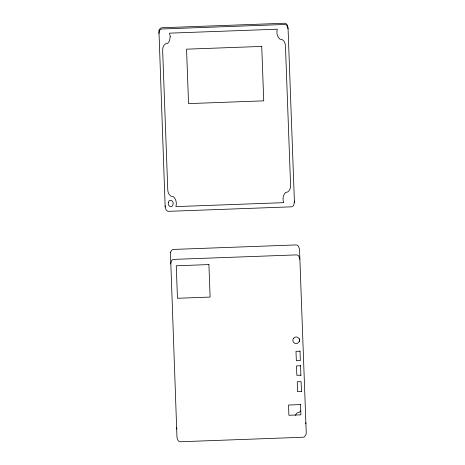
<?xml version="1.0" encoding="UTF-8"?>
<svg xmlns="http://www.w3.org/2000/svg" width="465" height="465" viewBox="0 0 465 465"><rect width="100%" height="100%" fill="white"/><g stroke="black" fill="none" stroke-linecap="round" stroke-linejoin="round"><path stroke-width="0.7" d="M158.803 33.544L159.635 30.365L160.652 29.365L161.872 28.981L284.673 24.476L285.923 24.767L287.01 25.697L288.068 28.807M170.614 263.963L171.446 260.784L172.457 259.778L173.683 259.394L296.484 254.896L297.734 255.186L298.815 256.11L299.878 259.22M294.2 202.746L294.386 201.037M305.749 423.853L305.871 422.714M295.333 415.326L297.019 412.949L299.262 412.356L300.779 410.857M299.995 351.185L295.99 351.331L296.333 360.73L300.344 360.578L300.006 350.97M300.518 365.775L296.507 365.926L296.856 375.319L300.861 375.174M301.43 391.536L297.588 391.675L297.228 381.812L301.07 381.666L301.494 391.582M165.121 205.78L165.325 206.908M176.613 427.451L176.921 429.149M299.553 338.642L299.663 341.543M300.541 365.473L300.913 375.627M170.237 36.468L169.626 40.385L168.783 42.03L167.656 43.309L165.418 43.902L163.901 45.407L162.924 47.61L162.651 50.173L167.784 190.139C167.935 192.533 168.964 194.852 171.004 196.189L173.282 196.614C176.142 198.962 176.956 203.17 175.886 206.611L283.708 202.659C282.389 199.305 282.894 195.05 285.58 192.498L287.818 191.906L289.335 190.406L290.311 188.203L290.584 185.634L285.452 45.675L284.987 43.135L283.859 41.007L282.232 39.618L279.953 39.194C277.088 36.845 276.274 32.637 277.349 29.196L169.527 33.154L170.237 36.468M168.324 202.682C167.092 206.268 172.678 208.611 173.073 204.24C174.311 200.653 168.719 198.311 168.324 202.682M158.943 30.609L165.168 207.006L166.226 210.116L167.313 211.04L168.562 211.331L291.363 206.832L292.584 206.448L293.601 205.443L294.432 202.263L288.027 27.58L286.963 24.471L285.876 23.541L284.627 23.25L161.832 27.755L160.605 28.138L159.594 29.138L158.943 30.609M170.434 252.286L176.973 437.42L178.037 440.529L179.124 441.459L180.374 441.75L303.168 437.245L304.395 436.862L306.057 434.391L306.237 432.683L299.512 249.257L298.454 246.148L297.368 245.218L296.118 244.927L173.317 249.432L172.096 249.815L170.434 252.286M293.601 338.229L293.159 338.973A3.395 3.377 -2.1 0 0 293.525 342.287L294.856 343.362A3.238 3.22 -2.1 0 0 297.373 343.414L299.187 341.647A3.395 3.377 -2.1 0 0 298.821 338.34L297.49 337.259A3.238 3.22 -2.1 0 0 294.973 337.212L293.601 338.229M261.731 46.419L186.546 49.174L188.546 103.608L263.731 100.853L261.731 46.419M208.913 264.579L176.264 265.777L177.456 298.274L210.104 297.077L208.913 264.579M300.524 404.585L288.521 405.027L288.899 415.268L300.896 414.832L300.524 404.585"/></g></svg>
